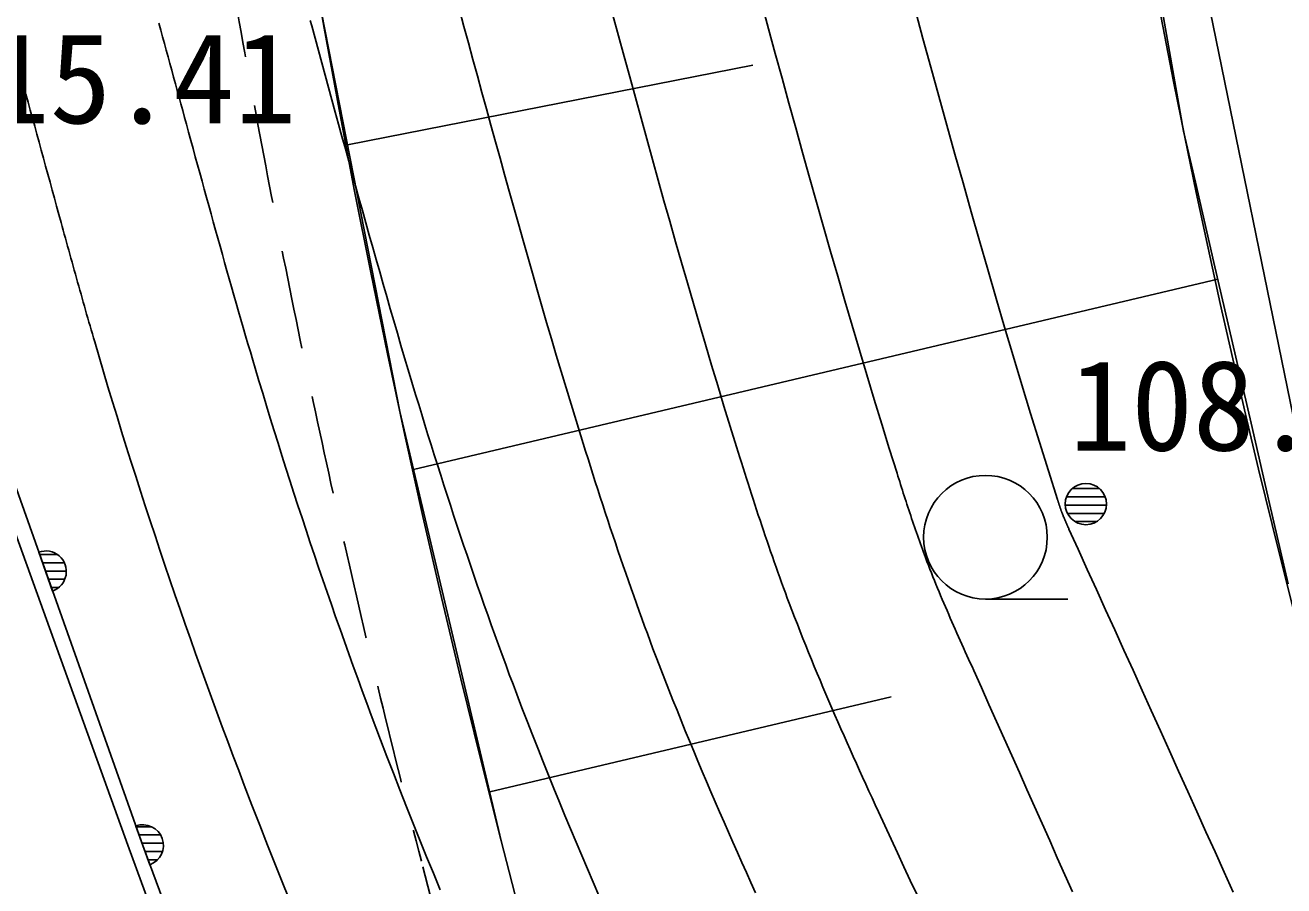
# Model space of a CAD drawing. Units: millimetres, scale not verified. Extents: x -97500 to 97500, y -67309 to 66872.
# Drawn here: x 28380 to 36010, y 5542 to 10760 of the extents above; entities that cross this region are included whole.
import ezdxf
from ezdxf.enums import TextEntityAlignment as Align

# ---------------------------------------------------------------- set-up
doc = ezdxf.new("R2010")
doc.units = ezdxf.units.MM
doc.header["$LTSCALE"] = 500
doc.linetypes.add('DASHED1', pattern=[1.8, 1.2, -0.6])
for name, color, linetype in [('0-4_S-BGD', 7, 'Continuous'), ('0-6_レイヤ6', 6, 'Continuous'), ('0-7_S-BGD-HICN', 7, 'Continuous'), ('0-8_S-BGD-LWCN', 7, 'Continuous')]:
    doc.layers.add(name, color=color, linetype=linetype)
doc.styles.add('ＭＳ ゴシック', font='')
doc.styles.get('ＭＳ ゴシック').set_extended_font_data('MS Gothic')

msp = doc.modelspace()

# ---------------------------------------------------------------- linework, layer by layer
at = {"layer": '0-4_S-BGD'}
for p, q in [((34727.6, 7950), (34892.8, 7950)), ((34727.6, 7950), (34892.8, 7950)), ((34693.1, 7900), (34927.3, 7900)), ((34693.1, 7900), (34927.3, 7900)), ((34685.3, 7850), (34935, 7850)), ((34685.3, 7850), (34935, 7850)), ((34698.5, 7800), (34921.8, 7800)), ((34698.5, 7800), (34921.8, 7800)), ((34744.2, 7750), (34876.1, 7750)), ((34744.2, 7750), (34876.1, 7750)), ((28467.6, 7550), (28574.8, 7550)), ((28485.4, 7500), (28617.4, 7500)), ((28503.1, 7450), (28629.2, 7450)), ((28520.9, 7400), (28620.1, 7400)), ((28538.6, 7350), (28583.2, 7350)), ((34201.3, 7280.1), (34701.3, 7280.1)), ((29052.2, 5900), (29146.4, 5900)), ((29070.3, 5850), (29201.1, 5850)), ((29088.4, 5800), (29217.5, 5800)), ((29106.6, 5750), (29212.6, 5750)), ((29124.7, 5700), (29183, 5700))]:
    msp.add_line(p, q, dxfattribs=at)
for points in [[(57675.2, -25307.8), (57835.2, -23569.8), (57592.2, -22006.8), (55047.2, -17748.8), (51456.2, -14332.8), (48648.2, -12467.8), (43738.2, -11878.8), (42560.2, -8600.8), (41220.2, -5851.8), (41225.2, -4013.8), (40568.2, -1654.8), (39356.2, 1970.2), (37156.2, 4381.2), (36082.2, 8311.2), (35011.2, 13542.2), (33843.2, 20032.2), (33719.2, 25048.2), (34025.2, 28912.2), (33607.2, 35608.2), (34725.2, 39993.2), (36637.2, 43463.2), (38066.2, 47092.2)], [(35913.2, -9235.8), (33480.8, -5515.5), (31931, -1667.6), (30452.2, 2114.6), (29093.2, 5786.9), (27915.3, 9106.8), (27362.2, 10698.3), (26599.3, 13256.8), (25970.4, 15306.5), (25609.2, 17214.1)], [(27833.9, 9023.5), (29002.2, 5789.2), (30358.2, 2086.2), (31854.2, -1737.8), (33332.2, -5524.8), (34151.2, -7516.8), (34999.2, -9666.8), (35822.2, -12124.8), (36943.2, -15751.8), (38451.2, -20698.8), (39233.2, -23156.8), (40026.2, -26001.8), (40637.2, -28580.8), (41308.2, -31389.8), (41875.2, -34147.8), (42376.2, -36639.8), (42827.2, -39297.8), (43562.2, -44254.8), (43793.2, -45585.8), (44844.9, -48034.9)], [(28462.4, 7564.7), (28462.4, 7564.7), (28546, 7329.1), (28546, 7329.1)], [(29050.6, 5904.4), (29050.6, 5904.4), (29135.8, 5669.4), (29135.8, 5669.4)]]:
    msp.add_lwpolyline(points, dxfattribs=at)
for centre, radius in [((34201.3, 7655.1), 375), ((34810.2, 7856.2), 125)]:
    msp.add_circle(centre, radius, dxfattribs=at)
for centre, start, end in [((34810.2, 7856.2), 0, 180), ((34810.2, 7856.2), 180, 0), ((28504.2, 7446.9), 289.53486, 109.53486), ((29093.2, 5786.9), 289.92168, 109.92168)]:
    msp.add_arc(centre, 125, start, end, dxfattribs=at)
at = {"layer": '0-6_レイヤ6'}
for p, q in [((30333.2, 10035), (32791.8, 10517.2)), ((30733.4, 8066.5), (35609.7, 9220.2)), ((31195.9, 6111.5), (33629.9, 6687.4)), ((45135.3, -47959.9), (31266, 5815.3))]:
    msp.add_line(p, q, dxfattribs=at)
at = {"layer": '0-6_レイヤ6', "linetype": 'DASHED1'}
msp.add_line((44651.2, -48084.8), (30781.9, 5690.4), dxfattribs=at)
at = {"layer": '0-6_レイヤ6'}
for points in [[(34451.2, -6534.4), (31266, 5815.3), (30650.6, 8416.5), (30176, 10836.5), (29823, 13048.1), (29560.1, 15128.3), (29357.1, 17291.6)], [(34529.3, 15683), (34548.8, 15531.9), (34612.9, 15036), (34677, 14540.1), (34741.1, 14044.2), (34805.2, 13548.4), (34824.8, 13397.3), (34853.5, 13234.1), (34940.2, 12741.7), (35027, 12249.3), (35113.7, 11756.9), (35200.5, 11264.5), (35287.2, 10772), (35374, 10279.6), (35402.7, 10116.5), (35473.9, 9808.2), (35586.4, 9321), (35698.9, 8833.8), (35811.4, 8346.6), (35923.9, 7859.5), (36036.4, 7372.3)]]:
    msp.add_lwpolyline(points, dxfattribs=at)
for radius, start in [(73000, 142.61129), (66500, 139.6514), (61500, 153.77275), (60500, 155.34982)]:
    msp.add_arc((95658.8, 22423), radius, start, 194.46213, dxfattribs=at)
at = {"layer": '0-6_レイヤ6', "linetype": 'DASHED1'}
msp.add_arc((95658.8, 22423), 67000, 139.6514, 194.46213, dxfattribs=at)
at = {"layer": '0-7_S-BGD-HICN'}
for points in [[(32845.1, 10888.5), (32886, 10738.2), (32927, 10587.8), (32968.2, 10437.6), (33009.5, 10287.3), (33051, 10137.1), (33092.8, 9987), (33134.8, 9836.9), (33177, 9687), (33219.5, 9537.1), (33262.4, 9387.2), (33305.5, 9237.5), (33349, 9087.9), (33392.9, 8938.3), (33437.2, 8788.9), (33481.9, 8639.6), (33527, 8490.4), (33572.6, 8341.3), (33618.6, 8192.3), (33665.2, 8043.5), (33670.6, 8026.3), (33676, 8009.1), (33681.5, 7992), (33686.9, 7974.8), (33692.4, 7957.6), (33697.8, 7940.4), (33703.3, 7923.2), (33708.9, 7906.1), (33714.4, 7888.9), (33719.9, 7871.8), (33725.5, 7854.6), (33731.1, 7837.5)], [(28370.6, 10390), (28384, 10341.4), (28397.3, 10292.9), (28410.6, 10244.3), (28423.9, 10195.7), (28437.2, 10147.1), (28450.5, 10098.5), (28463.8, 10050), (28477.1, 10001.4), (28490.4, 9952.8), (28503.7, 9904.2), (28517, 9855.6), (28530.3, 9807), (28543.6, 9758.4), (28556.9, 9709.9), (28570.2, 9661.3), (28583.6, 9612.7), (28596.9, 9564.2), (28603.6, 9540), (28610.3, 9515.8), (28616.9, 9491.6), (28623.6, 9467.4), (28630.3, 9443.2), (28637, 9419), (28643.7, 9394.8), (28650.4, 9370.6), (28657.1, 9346.4), (28663.9, 9322.3), (28670.6, 9298.1), (28677.4, 9273.9), (28684.1, 9249.7), (28690.9, 9225.6), (28697.7, 9201.4), (28704.5, 9177.2), (28711.3, 9153.1), (28718.1, 9128.9), (28724.9, 9104.8), (28731.8, 9080.6), (28738.6, 9056.5)], [(28738.6, 9056.5), (28745.5, 9032.3), (28752.4, 9008.2), (28759.3, 8984.1), (28766.2, 8959.9), (28773.2, 8935.8), (28780.1, 8911.7), (28787.1, 8887.6), (28794.1, 8863.5), (28801.1, 8839.4), (28827.7, 8748.6), (28854.5, 8657.9), (28881.6, 8567.3), (28909, 8476.8), (28936.6, 8386.4), (28964.5, 8296), (28992.6, 8205.7), (29021, 8115.5), (29049.6, 8025.3), (29078.6, 7935.3), (29107.7, 7845.3), (29137.1, 7755.4), (29166.8, 7665.5), (29196.7, 7575.8), (29226.8, 7486.1), (29257.2, 7396.6), (29287.9, 7307.1), (29318.8, 7217.7), (29349.9, 7128.3), (29381.3, 7039.1), (29412.9, 6949.9), (29444.7, 6860.9), (29476.8, 6771.9), (29509.1, 6683), (29541.7, 6594.2), (29574.4, 6505.5), (29607.5, 6416.9), (29640.7, 6328.3), (29674.2, 6239.9), (29707.9, 6151.6)], [(33731.1, 7837.5), (33736.7, 7820.4), (33742.4, 7803.2), (33748.1, 7786.1), (33753.8, 7769.1), (33759.5, 7752), (33765.3, 7734.9), (33771.1, 7717.9), (33777, 7700.8), (33782.9, 7683.8), (33788.8, 7666.8), (33794.8, 7649.8), (33800.8, 7632.8), (33806.9, 7615.9), (33813, 7598.9), (33819.2, 7582), (33825.4, 7565.1), (33831.6, 7548.2), (33838, 7531.4), (33846.7, 7508.2), (33855.6, 7485.1), (33864.6, 7462), (33873.7, 7439), (33882.8, 7416), (33892.1, 7393), (33901.4, 7370.1), (33910.8, 7347.2), (33920.3, 7324.3), (33929.8, 7301.5), (33939.4, 7278.6), (33949.1, 7255.8), (33958.9, 7233), (33968.7, 7210.3), (33978.5, 7187.6), (33988.4, 7164.8), (33998.4, 7142.1), (34008.4, 7119.4), (34018.4, 7096.8), (34028.4, 7074.1), (34038.5, 7051.5)], [(34038.5, 7051.5), (34048.7, 7028.8), (34058.8, 7006.2), (34069, 6983.6), (34079.1, 6961), (34089.3, 6938.4), (34099.5, 6915.7), (34109.7, 6893.1), (34119.9, 6870.5), (34130.2, 6847.9), (34176.6, 6744.9), (34222.9, 6641.7), (34269.1, 6538.6), (34315.3, 6435.4), (34361.3, 6332.1), (34407.3, 6228.9), (34453.2, 6125.6), (34499.1, 6022.2), (34544.9, 5918.9), (34590.8, 5815.6), (34636.6, 5712.3), (34682.4, 5609), (34728.2, 5505.7)], [(29707.9, 6151.6), (29754.6, 6030.2), (29801.7, 5909), (29849.2, 5788), (29897.1, 5667.2), (29945.4, 5546.5), (29994.1, 5425.9)]]:
    msp.add_lwpolyline(points, dxfattribs=at)
at = {"layer": '0-8_S-BGD-LWCN'}
for points in [[(31012.9, 10852), (31040, 10752), (31067.2, 10652.1), (31094.3, 10552.2), (31121.5, 10452.3)], [(33774.5, 10855.1), (33822.4, 10679.6), (33870.5, 10504.1), (33918.8, 10328.6), (33967.4, 10153.3), (34016.3, 9978)], [(29189.9, 10771), (29201.1, 10730.3), (29212.3, 10689.6), (29223.4, 10648.8), (29234.6, 10608.1), (29245.8, 10567.4), (29256.9, 10526.6), (29268.1, 10485.9), (29279.2, 10445.2), (29290.3, 10404.4), (29301.5, 10363.7), (29312.6, 10322.9), (29323.7, 10282.2), (29334.8, 10241.4), (29345.9, 10200.7), (29357.1, 10160), (29370.6, 10110.5), (29384.1, 10061.1), (29397.6, 10011.7), (29411.1, 9962.2), (29424.6, 9912.8), (29438.2, 9863.4)], [(30108.2, 10788.7), (30117.2, 10755.8), (30137.5, 10681.1), (30157.8, 10606.4), (30178.2, 10531.7), (30198.5, 10457.1), (30218.8, 10382.4), (30239.2, 10307.7)], [(31942.5, 10820.8), (31976.5, 10695.6), (32010.5, 10570.5), (32044.6, 10445.4), (32078.9, 10320.3), (32113.2, 10195.3), (32147.7, 10070.3), (32182.4, 9945.3), (32217.2, 9820.4), (32252.2, 9695.5), (32287.4, 9570.7), (32322.8, 9446), (32358.4, 9321.3), (32394.3, 9196.7), (32430.5, 9072.1), (32466.9, 8947.7), (32503.7, 8823.3), (32540.7, 8699), (32578.1, 8574.8), (32615.8, 8450.6), (32653.9, 8326.6), (32692.4, 8202.7), (32702.3, 8170.9), (32712.3, 8139.1), (32722.3, 8107.2), (32732.3, 8075.4), (32742.4, 8043.7), (32752.5, 8011.9), (32762.7, 7980.1), (32772.8, 7948.4), (32783.1, 7916.6), (32793.4, 7884.9), (32803.7, 7853.2), (32814.1, 7821.5), (32824.5, 7789.9), (32835, 7758.2), (32845.5, 7726.6), (32856.1, 7695), (32866.8, 7663.4), (32877.5, 7631.9)], [(31121.5, 10452.3), (31148.8, 10352.4), (31176.1, 10252.5), (31203.4, 10152.7), (31230.9, 10052.9), (31258.4, 9953.1), (31286.1, 9853.3), (31313.8, 9753.5), (31341.7, 9653.8), (31369.7, 9554.2), (31397.8, 9454.5), (31426.1, 9354.9), (31454.6, 9255.4), (31483.2, 9155.9), (31512, 9056.4), (31541, 8957), (31570.2, 8857.7), (31599.6, 8758.4), (31629.2, 8659.2), (31659.1, 8560), (31689.2, 8460.9), (31719.5, 8361.9), (31733.9, 8315.4), (31748.3, 8268.9), (31762.8, 8222.5), (31777.3, 8176), (31791.9, 8129.6), (31806.6, 8083.2), (31821.3, 8036.8), (31836.1, 7990.5), (31851, 7944.2), (31866, 7897.9), (31881.1, 7851.6), (31896.2, 7805.4), (31911.4, 7759.2), (31926.8, 7713), (31942.2, 7666.8), (31957.7, 7620.7), (31973.3, 7574.7), (31989, 7528.6)], [(30239.2, 10307.7), (30259.6, 10233.1), (30280, 10158.4), (30300.4, 10083.8), (30320.9, 10009.1), (30341.4, 9934.5), (30362, 9859.9), (30382.6, 9785.3), (30403.3, 9710.7), (30424, 9636.2), (30444.8, 9561.7), (30465.7, 9487.1), (30486.7, 9412.6), (30507.8, 9338.2), (30528.9, 9263.7), (30550.2, 9189.3), (30571.5, 9114.9), (30593, 9040.6), (30614.6, 8966.3), (30636.3, 8892), (30658.1, 8817.7), (30680, 8743.5), (30702.1, 8669.3), (30724.4, 8595.1), (30746.7, 8521), (30765.3, 8459.8), (30784, 8398.7), (30802.9, 8337.5), (30821.8, 8276.4), (30840.8, 8215.4), (30860, 8154.3), (30879.3, 8093.3), (30898.6, 8032.4), (30918.2, 7971.5), (30937.8, 7910.6), (30957.6, 7849.7), (30977.4, 7789), (30997.5, 7728.2), (31017.6, 7667.5), (31037.9, 7606.8)], [(34016.3, 9978), (34065.6, 9802.8), (34115.2, 9627.8), (34165.2, 9452.8), (34215.6, 9278), (34266.5, 9103.2), (34317.9, 8928.6), (34369.8, 8754.2), (34422.2, 8579.9), (34475.2, 8405.8), (34528.8, 8231.8), (34583.1, 8058), (34638, 7884.4), (34638.8, 7881.8), (34639.6, 7879.2), (34640.5, 7876.6), (34641.3, 7874), (34642.1, 7871.4), (34642.9, 7868.9), (34643.8, 7866.3), (34644.6, 7863.7), (34645.4, 7861.1), (34646.3, 7858.5), (34647.1, 7856), (34648, 7853.4), (34648.8, 7850.8), (34649.7, 7848.2), (34650.5, 7845.7), (34651.4, 7843.1), (34652.2, 7840.5), (34653.1, 7838), (34654, 7835.4), (34654.9, 7832.8), (34655.7, 7830.3), (34656.6, 7827.7), (34657.5, 7825.2), (34658.4, 7822.6), (34659.3, 7820.1), (34660.2, 7817.5), (34661.2, 7815)], [(29438.2, 9863.4), (29451.8, 9814), (29465.4, 9764.6), (29479, 9715.2), (29492.6, 9665.8), (29506.3, 9616.4), (29520, 9567), (29533.7, 9517.6), (29547.4, 9468.3), (29561.2, 9418.9), (29575.1, 9369.6), (29588.9, 9320.2), (29602.8, 9270.9), (29616.8, 9221.6), (29630.8, 9172.3), (29644.8, 9123), (29659, 9073.8), (29673.1, 9024.5), (29687.3, 8975.3), (29701.6, 8926.1), (29715.9, 8876.9), (29730.3, 8827.7), (29744.8, 8778.5), (29759.3, 8729.3), (29773.9, 8680.2), (29796.6, 8604.3), (29819.5, 8528.4), (29842.6, 8452.5), (29865.8, 8376.7), (29889.2, 8301), (29912.8, 8225.3), (29936.6, 8149.7), (29960.5, 8074.1), (29984.6, 7998.6), (30008.9, 7923.1), (30033.4, 7847.7), (30058.1, 7772.3), (30082.9, 7697), (30108, 7621.8), (30133.2, 7546.7)], [(34661.2, 7815), (34662.1, 7812.4), (34663, 7809.9), (34664, 7807.3), (34665.3, 7803.9), (34666.6, 7800.4), (34668, 7796.9), (34669.3, 7793.4), (34670.7, 7790), (34672.1, 7786.5), (34673.5, 7783.1), (34674.9, 7779.6), (34676.3, 7776.2), (34677.8, 7772.7), (34679.2, 7769.3), (34680.6, 7765.9), (34682.1, 7762.5), (34683.6, 7759), (34685.1, 7755.6), (34686.6, 7752.2), (34688, 7748.8), (34689.6, 7745.4), (34691.1, 7742), (34692.6, 7738.6), (34694.1, 7735.1), (34695.6, 7731.7), (34697.1, 7728.3), (34698.7, 7724.9), (34700.2, 7721.5), (34701.8, 7718.1), (34703.3, 7714.8), (34704.8, 7711.4), (34706.4, 7708), (34707.9, 7704.6), (34763.5, 7582.3), (34819, 7460), (34874.6, 7337.7), (34930, 7215.4), (34985.5, 7093.1), (35040.9, 6970.8)], [(32877.5, 7631.9), (32888.3, 7600.3), (32899.1, 7568.8), (32910.1, 7537.3), (32921.1, 7505.9), (32932.1, 7474.5), (32943.3, 7443.1), (32954.5, 7411.7), (32965.8, 7380.4), (32977.2, 7349.1), (32988.7, 7317.8), (33000.3, 7286.6), (33011.9, 7255.4), (33028.1, 7212.6), (33044.5, 7169.8), (33061, 7127.1), (33077.7, 7084.5), (33094.5, 7041.9), (33111.5, 6999.4), (33128.6, 6956.9), (33145.9, 6914.5), (33163.3, 6872.1), (33180.9, 6829.8), (33198.5, 6787.6), (33216.3, 6745.4), (33234.2, 6703.2), (33252.3, 6661.1), (33270.4, 6619), (33288.6, 6577), (33307, 6535), (33325.4, 6493), (33343.9, 6451.1), (33362.6, 6409.2), (33381.2, 6367.3), (33400, 6325.4), (33418.9, 6283.6), (33437.8, 6241.8), (33456.7, 6200), (33475.8, 6158.2), (33494.9, 6116.5)], [(31037.9, 7606.8), (31058.3, 7546.2), (31078.9, 7485.7), (31099.6, 7425.2), (31120.5, 7364.7), (31141.5, 7304.3), (31162.6, 7243.9), (31183.9, 7183.7), (31205.3, 7123.4), (31226.9, 7063.2), (31248.7, 7003.1), (31270.6, 6943.1), (31292.7, 6883.1), (31314.9, 6823.1), (31337.3, 6763.3), (31359.9, 6703.5), (31391.2, 6621.4), (31422.9, 6539.4), (31454.8, 6457.5), (31487, 6375.7), (31519.5, 6294.1), (31552.3, 6212.6), (31585.4, 6131.1), (31618.7, 6049.8), (31652.2, 5968.6), (31686, 5887.4), (31720, 5806.4), (31754.2, 5725.4), (31788.7, 5644.5), (31823.3, 5563.7), (31858.1, 5483)], [(30133.2, 7546.7), (30158.6, 7471.6), (30184.1, 7396.5), (30209.9, 7321.6), (30235.9, 7246.6), (30262, 7171.8), (30288.3, 7097.1), (30314.8, 7022.4), (30341.6, 6947.7), (30368.4, 6873.2), (30395.5, 6798.7), (30422.8, 6724.3), (30450.3, 6650), (30478, 6575.8), (30505.8, 6501.6), (30533.9, 6427.5), (30572.8, 6325.8), (30612.1, 6224.2), (30651.7, 6122.7), (30691.6, 6021.4), (30731.9, 5920.3), (30772.6, 5819.2), (30813.5, 5718.3), (30854.7, 5617.5), (30896.2, 5516.8)], [(31989, 7528.6), (32004.8, 7482.6), (32020.7, 7436.7), (32036.7, 7390.7), (32052.8, 7344.9), (32069, 7299), (32085.4, 7253.2), (32101.8, 7207.5), (32118.4, 7161.8), (32135.1, 7116.1), (32151.9, 7070.5), (32168.9, 7025), (32185.9, 6979.4), (32209.6, 6917), (32233.5, 6854.6), (32257.7, 6792.3), (32282.1, 6730), (32306.7, 6667.9), (32331.5, 6605.9), (32356.5, 6543.9), (32381.7, 6482), (32407.2, 6420.2), (32432.8, 6358.5), (32458.6, 6296.8), (32484.5, 6235.2), (32510.7, 6173.7), (32537, 6112.2), (32563.4, 6050.8), (32590, 5989.4), (32616.8, 5928.1), (32643.6, 5866.9), (32670.7, 5805.7), (32697.8, 5744.5), (32725, 5683.4), (32752.4, 5622.3), (32779.9, 5561.3), (32807.5, 5500.2)], [(35040.9, 6970.8), (35096.3, 6848.5), (35151.7, 6726.2), (35207, 6603.8), (35262.3, 6481.5), (35317.6, 6359.2), (35372.8, 6236.9), (35428, 6114.5), (35483.1, 5992.2), (35538.2, 5869.8), (35593.2, 5747.4), (35648.2, 5625), (35703.2, 5502.7)], [(33494.9, 6116.5), (33514, 6074.7), (33533.2, 6033), (33552.4, 5991.3), (33590.9, 5907.9), (33629.6, 5824.5), (33668.3, 5741.2), (33707.1, 5657.8), (33746, 5574.5), (33784.9, 5491.2)]]:
    msp.add_lwpolyline(points, dxfattribs=at)

# ---------------------------------------------------------------- texts
at = {"layer": '0-4_S-BGD', "style": 'ＭＳ ゴシック'}
for s, p in [('115.41', (27779.6, 9999.2)), ('108.82', (34711.4, 8015.7))]:
    msp.add_text(s, height=549.9, dxfattribs=at).set_placement(p, align=Align.BOTTOM_LEFT)

doc.saveas('drawing.dxf')
